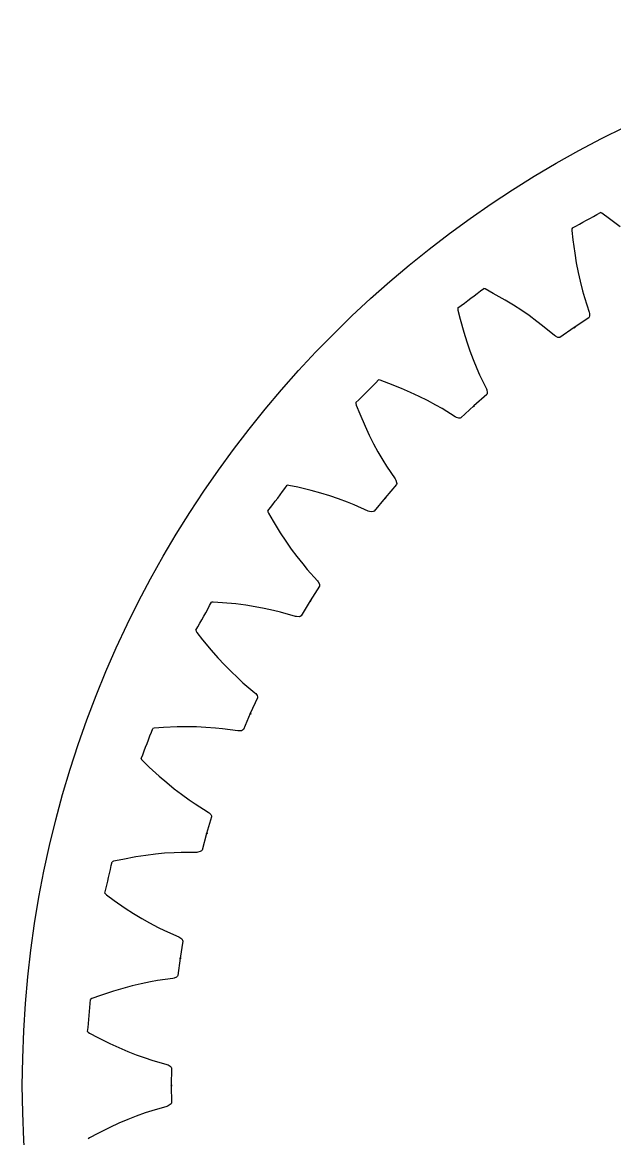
# Model space of a CAD drawing. Extents: x -25 to 25, y -25 to 25.
# Drawn here: x -25 to -11.07, y -1.25 to 25 of the extents above; entities that cross this region are included whole.
import ezdxf

# ---------------------------------------------------------------- set-up
doc = ezdxf.new("R2010")
doc.units = 0

msp = doc.modelspace()

# ---------------------------------------------------------------- linework, layer by layer
msp.add_circle((0, 0), 25)
msp.add_circle((0, 0), 25)
at = {"layer": 'layer1'}
for p, q in [((-11.374, 20.511), (-11.405, 20.529)), ((-11.197, 20.382), (-11.374, 20.511)), ((-10.946, 20.19), (-11.197, 20.382)), ((-12.067, 20.164), (-12.076, 20.142)), ((-12.076, 20.142), (-12.076, 20.106)), ((-12.076, 20.106), (-12.052, 19.888)), ((-12.052, 19.888), (-12.012, 19.574)), ((-12.012, 19.574), (-11.974, 19.341)), ((-11.974, 19.341), (-11.931, 19.12)), ((-11.931, 19.12), (-11.884, 18.911)), ((-11.884, 18.911), (-11.827, 18.689)), ((-14.118, 18.729), (-14.151, 18.742)), ((-13.925, 18.625), (-14.118, 18.729)), ((-11.827, 18.689), (-11.782, 18.531)), ((-13.649, 18.47), (-13.925, 18.625)), ((-13.447, 18.347), (-13.649, 18.47)), ((-11.782, 18.531), (-11.67, 18.184)), ((-14.756, 18.288), (-14.761, 18.265)), ((-14.761, 18.265), (-14.757, 18.229)), ((-14.757, 18.229), (-14.703, 18.017)), ((-13.258, 18.225), (-13.447, 18.347)), ((-13.082, 18.103), (-13.258, 18.225)), ((-11.67, 18.184), (-11.664, 18.155)), ((-11.664, 18.155), (-11.661, 18.098)), ((-14.703, 18.017), (-14.619, 17.712)), ((-12.898, 17.967), (-13.082, 18.103)), ((-12.768, 17.866), (-12.898, 17.967)), ((-12.488, 17.632), (-12.768, 17.866)), ((-11.681, 18.049), (-12.023, 17.824)), ((-11.669, 18.068), (-11.681, 18.049)), ((-11.661, 18.098), (-11.669, 18.068)), ((-14.619, 17.712), (-14.549, 17.487)), ((-12.463, 17.616), (-12.488, 17.632)), ((-12.411, 17.592), (-12.463, 17.616)), ((-12.381, 17.588), (-12.411, 17.592)), ((-12.359, 17.592), (-12.381, 17.588)), ((-12.023, 17.824), (-12.359, 17.592)), ((-12.033, 17.81), (-12.023, 17.824)), ((-12.03, 17.806), (-12.033, 17.81)), ((-12.017, 17.816), (-12.03, 17.806)), ((-12.023, 17.824), (-12.006, 17.829)), ((-12.003, 17.824), (-12.017, 17.816)), ((-12.017, 17.816), (-12.017, 17.816)), ((-12.006, 17.829), (-12.003, 17.824)), ((-14.549, 17.487), (-14.476, 17.273)), ((-14.476, 17.273), (-14.401, 17.073)), ((-14.401, 17.073), (-14.313, 16.862)), ((-14.313, 16.862), (-14.247, 16.711)), ((-16.587, 16.582), (-16.622, 16.59)), ((-16.382, 16.506), (-16.587, 16.582)), ((-14.247, 16.711), (-14.087, 16.382)), ((-16.087, 16.391), (-16.382, 16.506)), ((-15.87, 16.297), (-16.087, 16.391)), ((-15.665, 16.202), (-15.87, 16.297)), ((-14.087, 16.382), (-14.078, 16.355)), ((-14.078, 16.355), (-14.066, 16.298)), ((-14.066, 16.298), (-14.07, 16.268)), ((-17.157, 16.056), (-17.16, 16.033)), ((-17.16, 16.033), (-17.15, 15.998)), ((-15.474, 16.106), (-15.665, 16.202)), ((-15.273, 15.997), (-15.474, 16.106)), ((-14.08, 16.248), (-14.386, 15.978)), ((-14.07, 16.268), (-14.08, 16.248)), ((-17.15, 15.998), (-17.067, 15.795)), ((-17.067, 15.795), (-16.942, 15.505)), ((-15.13, 15.915), (-15.273, 15.997)), ((-14.82, 15.722), (-15.13, 15.915)), ((-14.386, 15.978), (-14.687, 15.701)), ((-14.394, 15.962), (-14.386, 15.978)), ((-14.391, 15.959), (-14.394, 15.962)), ((-14.379, 15.97), (-14.391, 15.959)), ((-14.386, 15.978), (-14.37, 15.984)), ((-14.367, 15.98), (-14.379, 15.97)), ((-14.379, 15.97), (-14.379, 15.97)), ((-14.37, 15.984), (-14.367, 15.98)), ((-16.942, 15.505), (-16.841, 15.292)), ((-14.794, 15.71), (-14.82, 15.722)), ((-14.739, 15.693), (-14.794, 15.71)), ((-14.708, 15.693), (-14.739, 15.693)), ((-14.687, 15.701), (-14.708, 15.693)), ((-16.841, 15.292), (-16.739, 15.09)), ((-16.739, 15.09), (-16.637, 14.903)), ((-16.637, 14.903), (-16.521, 14.705)), ((-16.521, 14.705), (-16.434, 14.565)), ((-16.434, 14.565), (-16.23, 14.262)), ((-16.23, 14.262), (-16.217, 14.237)), ((-16.217, 14.237), (-16.198, 14.182)), ((-16.198, 14.182), (-16.197, 14.152)), ((-18.733, 14.112), (-18.769, 14.115)), ((-18.519, 14.065), (-18.733, 14.112)), ((-18.211, 13.992), (-18.519, 14.065)), ((-17.984, 13.93), (-18.211, 13.992)), ((-17.768, 13.864), (-17.984, 13.93)), ((-16.204, 14.13), (-16.47, 13.82)), ((-16.197, 14.152), (-16.204, 14.13)), ((-17.565, 13.796), (-17.768, 13.864)), ((-17.351, 13.716), (-17.565, 13.796)), ((-17.198, 13.655), (-17.351, 13.716)), ((-16.864, 13.507), (-17.198, 13.655)), ((-16.47, 13.82), (-16.729, 13.504)), ((-16.476, 13.804), (-16.47, 13.82)), ((-16.472, 13.801), (-16.476, 13.804)), ((-16.462, 13.813), (-16.472, 13.801)), ((-16.47, 13.82), (-16.455, 13.829)), ((-16.451, 13.825), (-16.462, 13.813)), ((-16.462, 13.813), (-16.462, 13.813)), ((-16.455, 13.829), (-16.451, 13.825)), ((-19.225, 13.512), (-19.224, 13.489)), ((-19.224, 13.489), (-19.21, 13.455)), ((-19.21, 13.455), (-19.1, 13.266)), ((-16.836, 13.498), (-16.864, 13.507)), ((-16.779, 13.489), (-16.836, 13.498)), ((-16.749, 13.494), (-16.779, 13.489)), ((-16.729, 13.504), (-16.749, 13.494)), ((-19.1, 13.266), (-18.935, 12.996)), ((-18.935, 12.996), (-18.806, 12.799)), ((-18.806, 12.799), (-18.676, 12.614)), ((-18.676, 12.614), (-18.549, 12.442)), ((-18.549, 12.442), (-18.406, 12.263)), ((-18.406, 12.263), (-18.301, 12.136)), ((-18.301, 12.136), (-18.057, 11.865)), ((-18.057, 11.865), (-18.04, 11.841)), ((-18.04, 11.841), (-18.014, 11.79)), ((-18.013, 11.737), (-18.233, 11.393)), ((-18.014, 11.79), (-18.009, 11.76)), ((-18.009, 11.76), (-18.013, 11.737)), ((-20.515, 11.367), (-20.551, 11.365)), ((-20.297, 11.351), (-20.515, 11.367)), ((-19.981, 11.322), (-20.297, 11.351)), ((-19.747, 11.292), (-19.981, 11.322)), ((-19.525, 11.257), (-19.747, 11.292)), ((-18.233, 11.393), (-18.446, 11.044)), ((-18.237, 11.376), (-18.233, 11.393)), ((-18.232, 11.374), (-18.237, 11.376)), ((-18.233, 11.393), (-18.219, 11.404)), ((-18.224, 11.388), (-18.232, 11.374)), ((-18.215, 11.401), (-18.224, 11.388)), ((-18.224, 11.388), (-18.224, 11.388)), ((-18.219, 11.404), (-18.215, 11.401)), ((-19.314, 11.217), (-19.525, 11.257)), ((-19.091, 11.168), (-19.314, 11.217)), ((-18.931, 11.129), (-19.091, 11.168)), ((-18.58, 11.028), (-18.931, 11.129)), ((-18.551, 11.024), (-18.58, 11.028)), ((-18.464, 11.031), (-18.493, 11.023)), ((-18.446, 11.044), (-18.464, 11.031)), ((-18.493, 11.023), (-18.551, 11.024)), ((-20.919, 10.705), (-20.914, 10.682)), ((-20.914, 10.682), (-20.896, 10.651)), ((-20.896, 10.651), (-20.76, 10.479)), ((-20.76, 10.479), (-20.559, 10.234)), ((-20.559, 10.234), (-20.404, 10.057)), ((-20.404, 10.057), (-20.25, 9.892)), ((-20.25, 9.892), (-20.1, 9.74)), ((-20.1, 9.74), (-19.934, 9.582)), ((-19.934, 9.582), (-19.812, 9.471)), ((-19.812, 9.471), (-19.533, 9.236)), ((-19.533, 9.236), (-19.513, 9.215)), ((-19.513, 9.215), (-19.48, 9.168)), ((-19.471, 9.116), (-19.641, 8.745)), ((-19.48, 9.168), (-19.47, 9.139)), ((-19.47, 9.139), (-19.471, 9.116)), ((-19.641, 8.745), (-19.803, 8.37)), ((-19.643, 8.728), (-19.641, 8.745)), ((-19.638, 8.726), (-19.643, 8.728)), ((-19.641, 8.745), (-19.629, 8.757)), ((-19.632, 8.741), (-19.638, 8.726)), ((-19.625, 8.755), (-19.632, 8.741)), ((-19.632, 8.741), (-19.632, 8.741)), ((-19.629, 8.757), (-19.625, 8.755)), ((-21.897, 8.402), (-21.932, 8.395)), ((-21.679, 8.416), (-21.897, 8.402)), ((-21.363, 8.43), (-21.679, 8.416)), ((-21.127, 8.433), (-21.363, 8.43)), ((-20.901, 8.43), (-21.127, 8.433)), ((-20.688, 8.42), (-20.901, 8.43)), ((-20.459, 8.402), (-20.688, 8.42)), ((-20.295, 8.386), (-20.459, 8.402)), ((-19.934, 8.335), (-20.295, 8.386)), ((-19.905, 8.335), (-19.934, 8.335)), ((-19.848, 8.341), (-19.905, 8.335)), ((-19.82, 8.354), (-19.848, 8.341)), ((-19.803, 8.37), (-19.82, 8.354)), ((-22.205, 7.69), (-22.197, 7.667)), ((-22.197, 7.667), (-22.175, 7.639)), ((-22.175, 7.639), (-22.016, 7.488)), ((-22.016, 7.488), (-21.784, 7.274)), ((-21.784, 7.274), (-21.605, 7.12)), ((-21.605, 7.12), (-21.43, 6.977)), ((-21.43, 6.977), (-21.26, 6.848)), ((-21.26, 6.848), (-21.074, 6.715)), ((-21.074, 6.715), (-20.937, 6.622)), ((-20.937, 6.622), (-20.628, 6.428)), ((-20.55, 6.318), (-20.667, 5.926)), ((-20.628, 6.428), (-20.605, 6.41)), ((-20.605, 6.41), (-20.566, 6.368)), ((-20.566, 6.368), (-20.553, 6.34)), ((-20.553, 6.34), (-20.55, 6.318)), ((-20.667, 5.926), (-20.775, 5.532)), ((-20.667, 5.926), (-20.657, 5.94)), ((-20.666, 5.909), (-20.667, 5.926)), ((-20.661, 5.908), (-20.666, 5.909)), ((-20.657, 5.923), (-20.661, 5.908)), ((-20.657, 5.94), (-20.652, 5.939)), ((-20.652, 5.939), (-20.657, 5.923)), ((-20.657, 5.923), (-20.657, 5.923)), ((-20.79, 5.514), (-20.815, 5.498)), ((-20.775, 5.532), (-20.79, 5.514)), ((-22.853, 5.272), (-22.887, 5.261)), ((-22.639, 5.317), (-22.853, 5.272)), ((-22.328, 5.375), (-22.639, 5.317)), ((-22.095, 5.411), (-22.328, 5.375)), ((-21.871, 5.439), (-22.095, 5.411)), ((-21.658, 5.459), (-21.871, 5.439)), ((-21.43, 5.473), (-21.658, 5.459)), ((-21.265, 5.479), (-21.43, 5.473)), ((-20.9, 5.48), (-21.265, 5.479)), ((-20.871, 5.483), (-20.9, 5.48)), ((-20.815, 5.498), (-20.871, 5.483)), ((-23.059, 4.525), (-23.048, 4.503)), ((-23.048, 4.503), (-23.022, 4.479)), ((-23.022, 4.479), (-22.844, 4.351)), ((-22.844, 4.351), (-22.584, 4.171)), ((-22.584, 4.171), (-22.385, 4.043)), ((-22.385, 4.043), (-22.192, 3.927)), ((-22.192, 3.927), (-22.006, 3.822)), ((-22.006, 3.822), (-21.803, 3.716)), ((-21.803, 3.716), (-21.655, 3.643)), ((-21.655, 3.643), (-21.322, 3.495)), ((-21.322, 3.495), (-21.297, 3.48)), ((-21.297, 3.48), (-21.252, 3.444)), ((-21.252, 3.444), (-21.235, 3.418)), ((-21.235, 3.418), (-21.229, 3.396)), ((-21.229, 3.396), (-21.291, 2.992)), ((-21.291, 2.992), (-21.343, 2.587)), ((-21.291, 2.992), (-21.283, 3.008)), ((-21.287, 2.975), (-21.291, 2.992)), ((-21.282, 2.975), (-21.287, 2.975)), ((-21.283, 3.008), (-21.278, 3.007)), ((-21.281, 2.991), (-21.282, 2.975)), ((-21.278, 3.007), (-21.281, 2.991)), ((-21.281, 2.991), (-21.281, 2.991)), ((-22.207, 2.392), (-22.415, 2.342)), ((-21.983, 2.437), (-22.207, 2.392)), ((-21.82, 2.467), (-21.983, 2.437)), ((-21.459, 2.518), (-21.82, 2.467)), ((-21.431, 2.525), (-21.459, 2.518)), ((-21.378, 2.548), (-21.431, 2.525)), ((-21.355, 2.567), (-21.378, 2.548)), ((-21.343, 2.587), (-21.355, 2.567)), ((-23.159, 2.114), (-23.365, 2.041)), ((-22.859, 2.216), (-23.159, 2.114)), ((-22.633, 2.283), (-22.859, 2.216)), ((-22.415, 2.342), (-22.633, 2.283)), ((-23.365, 2.041), (-23.397, 2.024)), ((-23.464, 1.271), (-23.451, 1.252)), ((-23.451, 1.252), (-23.421, 1.231)), ((-23.421, 1.231), (-23.228, 1.129)), ((-23.228, 1.129), (-22.945, 0.987)), ((-22.945, 0.987), (-22.73, 0.889)), ((-22.73, 0.889), (-22.523, 0.8)), ((-22.523, 0.8), (-22.324, 0.722)), ((-22.324, 0.722), (-22.108, 0.646)), ((-22.108, 0.646), (-21.951, 0.594)), ((-21.951, 0.594), (-21.601, 0.493)), ((-21.601, 0.493), (-21.574, 0.482)), ((-21.574, 0.482), (-21.524, 0.452)), ((-21.524, 0.452), (-21.504, 0.43)), ((-21.504, 0.43), (-21.495, 0.409)), ((-21.495, 0.409), (-21.5, 0)), ((-21.5, 0), (-21.494, 0.016)), ((-21.494, 0.016), (-21.489, 0.016)), ((-21.489, 0.016), (-21.49, 0)), ((-21.49, 0), (-21.49, 0)), ((-21.494, -0.016), (-21.5, 0)), ((-21.5, 0), (-21.495, -0.409)), ((-21.489, -0.016), (-21.494, -0.016)), ((-21.49, 0), (-21.489, -0.016)), ((-21.601, -0.493), (-21.951, -0.594)), ((-21.574, -0.482), (-21.601, -0.493)), ((-21.524, -0.452), (-21.574, -0.482)), ((-21.504, -0.43), (-21.524, -0.452)), ((-21.495, -0.409), (-21.504, -0.43)), ((-22.324, -0.722), (-22.523, -0.8)), ((-22.108, -0.646), (-22.324, -0.722)), ((-21.951, -0.594), (-22.108, -0.646)), ((-22.945, -0.987), (-23.228, -1.129)), ((-22.73, -0.889), (-22.945, -0.987)), ((-22.523, -0.8), (-22.73, -0.889)), ((-23.421, -1.231), (-23.451, -1.252)), ((-23.228, -1.129), (-23.421, -1.231))]:
    msp.add_line(p, q, dxfattribs=at)
for centre, start, end in [((-23.807, 42.236), 298.0088, 299.7411), ((-29.454, 38.511), 306.0088, 307.7411), ((-34.527, 34.037), 314.0088, 315.7411), ((-38.928, 28.901), 322.0088, 323.7411), ((-42.571, 23.202), 330.0088, 331.7411), ((-45.386, 17.051), 338.0088, 339.7411), ((-47.317, 10.569), 346.0088, 347.7411), ((-48.328, 3.881), 354.0088, 355.7411)]:
    msp.add_arc(centre, 25, start, end, dxfattribs=at)
at = {"layer": 'layer3'}
for p, q in [((-11.374, 20.511), (-11.405, 20.529)), ((-11.197, 20.382), (-11.374, 20.511)), ((-10.946, 20.19), (-11.197, 20.382)), ((-12.067, 20.164), (-12.076, 20.142)), ((-12.076, 20.142), (-12.076, 20.106)), ((-12.076, 20.106), (-12.052, 19.888)), ((-12.052, 19.888), (-12.012, 19.574)), ((-12.012, 19.574), (-11.974, 19.341)), ((-11.974, 19.341), (-11.931, 19.12)), ((-11.931, 19.12), (-11.884, 18.911)), ((-11.884, 18.911), (-11.827, 18.689)), ((-14.118, 18.729), (-14.151, 18.742)), ((-13.925, 18.625), (-14.118, 18.729)), ((-11.827, 18.689), (-11.782, 18.531)), ((-13.649, 18.47), (-13.925, 18.625)), ((-13.447, 18.347), (-13.649, 18.47)), ((-11.782, 18.531), (-11.67, 18.184)), ((-14.756, 18.288), (-14.761, 18.265)), ((-14.761, 18.265), (-14.757, 18.229)), ((-14.757, 18.229), (-14.703, 18.017)), ((-13.258, 18.225), (-13.447, 18.347)), ((-13.082, 18.103), (-13.258, 18.225)), ((-11.67, 18.184), (-11.664, 18.155)), ((-11.664, 18.155), (-11.661, 18.098)), ((-14.703, 18.017), (-14.619, 17.712)), ((-12.898, 17.967), (-13.082, 18.103)), ((-12.768, 17.866), (-12.898, 17.967)), ((-12.488, 17.632), (-12.768, 17.866)), ((-11.681, 18.049), (-12.023, 17.824)), ((-11.669, 18.068), (-11.681, 18.049)), ((-11.661, 18.098), (-11.669, 18.068)), ((-14.619, 17.712), (-14.549, 17.487)), ((-12.463, 17.616), (-12.488, 17.632)), ((-12.411, 17.592), (-12.463, 17.616)), ((-12.381, 17.588), (-12.411, 17.592)), ((-12.359, 17.592), (-12.381, 17.588)), ((-12.023, 17.824), (-12.359, 17.592)), ((-12.033, 17.81), (-12.023, 17.824)), ((-12.03, 17.806), (-12.033, 17.81)), ((-12.017, 17.816), (-12.03, 17.806)), ((-12.023, 17.824), (-12.006, 17.829)), ((-12.003, 17.824), (-12.017, 17.816)), ((-12.017, 17.816), (-12.017, 17.816)), ((-12.006, 17.829), (-12.003, 17.824)), ((-14.549, 17.487), (-14.476, 17.273)), ((-14.476, 17.273), (-14.401, 17.073)), ((-14.401, 17.073), (-14.313, 16.862)), ((-14.313, 16.862), (-14.247, 16.711)), ((-16.587, 16.582), (-16.622, 16.59)), ((-16.382, 16.506), (-16.587, 16.582)), ((-14.247, 16.711), (-14.087, 16.382)), ((-16.087, 16.391), (-16.382, 16.506)), ((-15.87, 16.297), (-16.087, 16.391)), ((-15.665, 16.202), (-15.87, 16.297)), ((-14.087, 16.382), (-14.078, 16.355)), ((-14.078, 16.355), (-14.066, 16.298)), ((-14.066, 16.298), (-14.07, 16.268)), ((-17.157, 16.056), (-17.16, 16.033)), ((-17.16, 16.033), (-17.15, 15.998)), ((-15.474, 16.106), (-15.665, 16.202)), ((-15.273, 15.997), (-15.474, 16.106)), ((-14.08, 16.248), (-14.386, 15.978)), ((-14.07, 16.268), (-14.08, 16.248)), ((-17.15, 15.998), (-17.067, 15.795)), ((-17.067, 15.795), (-16.942, 15.505)), ((-15.13, 15.915), (-15.273, 15.997)), ((-14.82, 15.722), (-15.13, 15.915)), ((-14.386, 15.978), (-14.687, 15.701)), ((-14.394, 15.962), (-14.386, 15.978)), ((-14.391, 15.959), (-14.394, 15.962)), ((-14.379, 15.97), (-14.391, 15.959)), ((-14.386, 15.978), (-14.37, 15.984)), ((-14.367, 15.98), (-14.379, 15.97)), ((-14.379, 15.97), (-14.379, 15.97)), ((-14.37, 15.984), (-14.367, 15.98)), ((-16.942, 15.505), (-16.841, 15.292)), ((-14.794, 15.71), (-14.82, 15.722)), ((-14.739, 15.693), (-14.794, 15.71)), ((-14.708, 15.693), (-14.739, 15.693)), ((-14.687, 15.701), (-14.708, 15.693)), ((-16.841, 15.292), (-16.739, 15.09)), ((-16.739, 15.09), (-16.637, 14.903)), ((-16.637, 14.903), (-16.521, 14.705)), ((-16.521, 14.705), (-16.434, 14.565)), ((-16.434, 14.565), (-16.23, 14.262)), ((-16.23, 14.262), (-16.217, 14.237)), ((-16.217, 14.237), (-16.198, 14.182)), ((-16.198, 14.182), (-16.197, 14.152)), ((-18.733, 14.112), (-18.769, 14.115)), ((-18.519, 14.065), (-18.733, 14.112)), ((-18.211, 13.992), (-18.519, 14.065)), ((-17.984, 13.93), (-18.211, 13.992)), ((-17.768, 13.864), (-17.984, 13.93)), ((-16.204, 14.13), (-16.47, 13.82)), ((-16.197, 14.152), (-16.204, 14.13)), ((-17.565, 13.796), (-17.768, 13.864)), ((-17.351, 13.716), (-17.565, 13.796)), ((-17.198, 13.655), (-17.351, 13.716)), ((-16.864, 13.507), (-17.198, 13.655)), ((-16.47, 13.82), (-16.729, 13.504)), ((-16.476, 13.804), (-16.47, 13.82)), ((-16.472, 13.801), (-16.476, 13.804)), ((-16.462, 13.813), (-16.472, 13.801)), ((-16.47, 13.82), (-16.455, 13.829)), ((-16.451, 13.825), (-16.462, 13.813)), ((-16.462, 13.813), (-16.462, 13.813)), ((-16.455, 13.829), (-16.451, 13.825)), ((-19.225, 13.512), (-19.224, 13.489)), ((-19.224, 13.489), (-19.21, 13.455)), ((-19.21, 13.455), (-19.1, 13.266)), ((-16.836, 13.498), (-16.864, 13.507)), ((-16.779, 13.489), (-16.836, 13.498)), ((-16.749, 13.494), (-16.779, 13.489)), ((-16.729, 13.504), (-16.749, 13.494)), ((-19.1, 13.266), (-18.935, 12.996)), ((-18.935, 12.996), (-18.806, 12.799)), ((-18.806, 12.799), (-18.676, 12.614)), ((-18.676, 12.614), (-18.549, 12.442)), ((-18.549, 12.442), (-18.406, 12.263)), ((-18.406, 12.263), (-18.301, 12.136)), ((-18.301, 12.136), (-18.057, 11.865)), ((-18.057, 11.865), (-18.04, 11.841)), ((-18.04, 11.841), (-18.014, 11.79)), ((-18.013, 11.737), (-18.233, 11.393)), ((-18.014, 11.79), (-18.009, 11.76)), ((-18.009, 11.76), (-18.013, 11.737)), ((-20.515, 11.367), (-20.551, 11.365)), ((-20.297, 11.351), (-20.515, 11.367)), ((-19.981, 11.322), (-20.297, 11.351)), ((-19.747, 11.292), (-19.981, 11.322)), ((-19.525, 11.257), (-19.747, 11.292)), ((-18.233, 11.393), (-18.446, 11.044)), ((-18.237, 11.376), (-18.233, 11.393)), ((-18.232, 11.374), (-18.237, 11.376)), ((-18.233, 11.393), (-18.219, 11.404)), ((-18.224, 11.388), (-18.232, 11.374)), ((-18.215, 11.401), (-18.224, 11.388)), ((-18.224, 11.388), (-18.224, 11.388)), ((-18.219, 11.404), (-18.215, 11.401)), ((-19.314, 11.217), (-19.525, 11.257)), ((-19.091, 11.168), (-19.314, 11.217)), ((-18.931, 11.129), (-19.091, 11.168)), ((-18.58, 11.028), (-18.931, 11.129)), ((-18.551, 11.024), (-18.58, 11.028)), ((-18.464, 11.031), (-18.493, 11.023)), ((-18.446, 11.044), (-18.464, 11.031)), ((-18.493, 11.023), (-18.551, 11.024)), ((-20.919, 10.705), (-20.914, 10.682)), ((-20.914, 10.682), (-20.896, 10.651)), ((-20.896, 10.651), (-20.76, 10.479)), ((-20.76, 10.479), (-20.559, 10.234)), ((-20.559, 10.234), (-20.404, 10.057)), ((-20.404, 10.057), (-20.25, 9.892)), ((-20.25, 9.892), (-20.1, 9.74)), ((-20.1, 9.74), (-19.934, 9.582)), ((-19.934, 9.582), (-19.812, 9.471)), ((-19.812, 9.471), (-19.533, 9.236)), ((-19.533, 9.236), (-19.513, 9.215)), ((-19.513, 9.215), (-19.48, 9.168)), ((-19.471, 9.116), (-19.641, 8.745)), ((-19.48, 9.168), (-19.47, 9.139)), ((-19.47, 9.139), (-19.471, 9.116)), ((-19.641, 8.745), (-19.803, 8.37)), ((-19.643, 8.728), (-19.641, 8.745)), ((-19.638, 8.726), (-19.643, 8.728)), ((-19.641, 8.745), (-19.629, 8.757)), ((-19.632, 8.741), (-19.638, 8.726)), ((-19.625, 8.755), (-19.632, 8.741)), ((-19.632, 8.741), (-19.632, 8.741)), ((-19.629, 8.757), (-19.625, 8.755)), ((-21.897, 8.402), (-21.932, 8.395)), ((-21.679, 8.416), (-21.897, 8.402)), ((-21.363, 8.43), (-21.679, 8.416)), ((-21.127, 8.433), (-21.363, 8.43)), ((-20.901, 8.43), (-21.127, 8.433)), ((-20.688, 8.42), (-20.901, 8.43)), ((-20.459, 8.402), (-20.688, 8.42)), ((-20.295, 8.386), (-20.459, 8.402)), ((-19.934, 8.335), (-20.295, 8.386)), ((-19.905, 8.335), (-19.934, 8.335)), ((-19.848, 8.341), (-19.905, 8.335)), ((-19.82, 8.354), (-19.848, 8.341)), ((-19.803, 8.37), (-19.82, 8.354)), ((-22.205, 7.69), (-22.197, 7.667)), ((-22.197, 7.667), (-22.175, 7.639)), ((-22.175, 7.639), (-22.016, 7.488)), ((-22.016, 7.488), (-21.784, 7.274)), ((-21.784, 7.274), (-21.605, 7.12)), ((-21.605, 7.12), (-21.43, 6.977)), ((-21.43, 6.977), (-21.26, 6.848)), ((-21.26, 6.848), (-21.074, 6.715)), ((-21.074, 6.715), (-20.937, 6.622)), ((-20.937, 6.622), (-20.628, 6.428)), ((-20.55, 6.318), (-20.667, 5.926)), ((-20.628, 6.428), (-20.605, 6.41)), ((-20.605, 6.41), (-20.566, 6.368)), ((-20.566, 6.368), (-20.553, 6.34)), ((-20.553, 6.34), (-20.55, 6.318)), ((-20.667, 5.926), (-20.775, 5.532)), ((-20.667, 5.926), (-20.657, 5.94)), ((-20.666, 5.909), (-20.667, 5.926)), ((-20.661, 5.908), (-20.666, 5.909)), ((-20.657, 5.923), (-20.661, 5.908)), ((-20.657, 5.94), (-20.652, 5.939)), ((-20.652, 5.939), (-20.657, 5.923)), ((-20.657, 5.923), (-20.657, 5.923)), ((-20.79, 5.514), (-20.815, 5.498)), ((-20.775, 5.532), (-20.79, 5.514)), ((-22.853, 5.272), (-22.887, 5.261)), ((-22.639, 5.317), (-22.853, 5.272)), ((-22.328, 5.375), (-22.639, 5.317)), ((-22.095, 5.411), (-22.328, 5.375)), ((-21.871, 5.439), (-22.095, 5.411)), ((-21.658, 5.459), (-21.871, 5.439)), ((-21.43, 5.473), (-21.658, 5.459)), ((-21.265, 5.479), (-21.43, 5.473)), ((-20.9, 5.48), (-21.265, 5.479)), ((-20.871, 5.483), (-20.9, 5.48)), ((-20.815, 5.498), (-20.871, 5.483)), ((-23.059, 4.525), (-23.048, 4.503)), ((-23.048, 4.503), (-23.022, 4.479)), ((-23.022, 4.479), (-22.844, 4.351)), ((-22.844, 4.351), (-22.584, 4.171)), ((-22.584, 4.171), (-22.385, 4.043)), ((-22.385, 4.043), (-22.192, 3.927)), ((-22.192, 3.927), (-22.006, 3.822)), ((-22.006, 3.822), (-21.803, 3.716)), ((-21.803, 3.716), (-21.655, 3.643)), ((-21.655, 3.643), (-21.322, 3.495)), ((-21.322, 3.495), (-21.297, 3.48)), ((-21.297, 3.48), (-21.252, 3.444)), ((-21.252, 3.444), (-21.235, 3.418)), ((-21.235, 3.418), (-21.229, 3.396)), ((-21.229, 3.396), (-21.291, 2.992)), ((-21.291, 2.992), (-21.343, 2.587)), ((-21.291, 2.992), (-21.283, 3.008)), ((-21.287, 2.975), (-21.291, 2.992)), ((-21.282, 2.975), (-21.287, 2.975)), ((-21.283, 3.008), (-21.278, 3.007)), ((-21.281, 2.991), (-21.282, 2.975)), ((-21.278, 3.007), (-21.281, 2.991)), ((-21.281, 2.991), (-21.281, 2.991)), ((-22.207, 2.392), (-22.415, 2.342)), ((-21.983, 2.437), (-22.207, 2.392)), ((-21.82, 2.467), (-21.983, 2.437)), ((-21.459, 2.518), (-21.82, 2.467)), ((-21.431, 2.525), (-21.459, 2.518)), ((-21.378, 2.548), (-21.431, 2.525)), ((-21.355, 2.567), (-21.378, 2.548)), ((-21.343, 2.587), (-21.355, 2.567)), ((-23.159, 2.114), (-23.365, 2.041)), ((-22.859, 2.216), (-23.159, 2.114)), ((-22.633, 2.283), (-22.859, 2.216)), ((-22.415, 2.342), (-22.633, 2.283)), ((-23.365, 2.041), (-23.397, 2.024)), ((-23.464, 1.271), (-23.451, 1.252)), ((-23.451, 1.252), (-23.421, 1.231)), ((-23.421, 1.231), (-23.228, 1.129)), ((-23.228, 1.129), (-22.945, 0.987)), ((-22.945, 0.987), (-22.73, 0.889)), ((-22.73, 0.889), (-22.523, 0.8)), ((-22.523, 0.8), (-22.324, 0.722)), ((-22.324, 0.722), (-22.108, 0.646)), ((-22.108, 0.646), (-21.951, 0.594)), ((-21.951, 0.594), (-21.601, 0.493)), ((-21.601, 0.493), (-21.574, 0.482)), ((-21.574, 0.482), (-21.524, 0.452)), ((-21.524, 0.452), (-21.504, 0.43)), ((-21.504, 0.43), (-21.495, 0.409)), ((-21.495, 0.409), (-21.5, 0)), ((-21.5, 0), (-21.494, 0.016)), ((-21.494, 0.016), (-21.489, 0.016)), ((-21.489, 0.016), (-21.49, 0)), ((-21.49, 0), (-21.49, 0)), ((-21.494, -0.016), (-21.5, 0)), ((-21.5, 0), (-21.495, -0.409)), ((-21.489, -0.016), (-21.494, -0.016)), ((-21.49, 0), (-21.489, -0.016)), ((-21.601, -0.493), (-21.951, -0.594)), ((-21.574, -0.482), (-21.601, -0.493)), ((-21.524, -0.452), (-21.574, -0.482)), ((-21.504, -0.43), (-21.524, -0.452)), ((-21.495, -0.409), (-21.504, -0.43)), ((-22.324, -0.722), (-22.523, -0.8)), ((-22.108, -0.646), (-22.324, -0.722)), ((-21.951, -0.594), (-22.108, -0.646)), ((-22.945, -0.987), (-23.228, -1.129)), ((-22.73, -0.889), (-22.945, -0.987)), ((-22.523, -0.8), (-22.73, -0.889)), ((-23.421, -1.231), (-23.451, -1.252)), ((-23.228, -1.129), (-23.421, -1.231))]:
    msp.add_line(p, q, dxfattribs=at)
for centre, start, end in [((-23.807, 42.236), 298.0088, 299.7411), ((-29.454, 38.511), 306.0088, 307.7411), ((-34.527, 34.037), 314.0088, 315.7411), ((-38.928, 28.901), 322.0088, 323.7411), ((-42.571, 23.202), 330.0088, 331.7411), ((-45.386, 17.051), 338.0088, 339.7411), ((-47.317, 10.569), 346.0088, 347.7411), ((-48.328, 3.881), 354.0088, 355.7411)]:
    msp.add_arc(centre, 25, start, end, dxfattribs=at)

doc.saveas('drawing.dxf')
